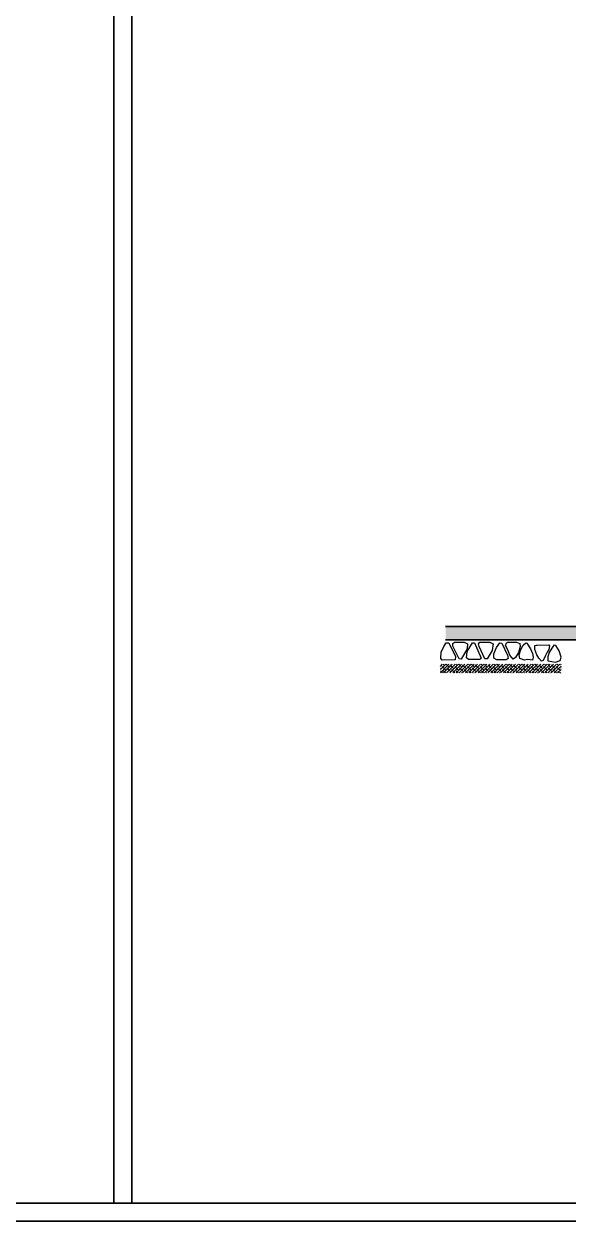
# Model space of a CAD drawing. Header units: inches. Extents: x -7543 to -822, y 102837 to 190349.
# Drawn here: x -827.6961 to -827.5747, y 102836.6651 to 102836.9325 of the extents above; entities that cross this region are included whole.
import ezdxf

# ---------------------------------------------------------------- set-up
doc = ezdxf.new("R2010")
doc.units = ezdxf.units.IN
doc.header["$MEASUREMENT"] = 0
doc.layers.add('DUVAR', color=7, linetype='Continuous', lineweight=35, true_color=0xfc4642)
doc.layers.add('TARAMA', color=8, linetype='Continuous', lineweight=25)

msp = doc.modelspace()

# ---------------------------------------------------------------- linework, layer by layer
at = {"layer": 'DUVAR'}
for p, q in [((-827.67601, 102836.66908), (-827.67601, 102837.43546)), ((-827.67201, 102836.66908), (-827.67201, 102837.43546)), ((-827.60198, 102836.79788), (-827.51279, 102836.79788)), ((-827.60198, 102836.79488), (-827.51279, 102836.79488)), ((-837.60107, 102836.66908), (-821.99356, 102836.66908)), ((-837.60507, 102836.66508), (-821.98956, 102836.66508))]:
    msp.add_line(p, q, dxfattribs=at)
msp.add_solid([(-827.51279, 102836.79488), (-827.51279, 102836.79788), (-827.60198, 102836.79488), (-827.60198, 102836.79788)], dxfattribs=at)
at = {"layer": 'TARAMA'}
for p, q in [((-827.603, 102836.79213), (-827.60241, 102836.79345)), ((-827.60241, 102836.79345), (-827.60187, 102836.79424)), ((-827.60187, 102836.79424), (-827.60124, 102836.79424)), ((-827.60124, 102836.79424), (-827.59977, 102836.79119)), ((-827.6004, 102836.7941), (-827.60004, 102836.79436)), ((-827.6004, 102836.79352), (-827.6004, 102836.7941)), ((-827.59898, 102836.79068), (-827.6004, 102836.79352)), ((-827.60008, 102836.79437), (-827.59786, 102836.79438)), ((-827.5972, 102836.79292), (-827.5985, 102836.79058)), ((-827.59786, 102836.79438), (-827.59712, 102836.79398)), ((-827.59736, 102836.79086), (-827.59716, 102836.79232)), ((-827.59712, 102836.79398), (-827.5972, 102836.79292)), ((-827.59716, 102836.79232), (-827.59596, 102836.79424)), ((-827.59596, 102836.79422), (-827.59554, 102836.79422)), ((-827.59554, 102836.79422), (-827.59409, 102836.79082)), ((-827.59467, 102836.79398), (-827.59435, 102836.7944)), ((-827.59453, 102836.79338), (-827.59467, 102836.79398)), ((-827.59321, 102836.79064), (-827.59453, 102836.79338)), ((-827.59435, 102836.7944), (-827.59213, 102836.79436)), ((-827.59157, 102836.79254), (-827.59275, 102836.79064)), ((-827.59213, 102836.79436), (-827.59139, 102836.79398)), ((-827.59139, 102836.79398), (-827.59157, 102836.79254)), ((-827.59126, 102836.79176), (-827.59061, 102836.79322)), ((-827.59061, 102836.79322), (-827.58989, 102836.79422)), ((-827.58989, 102836.79422), (-827.58941, 102836.79414)), ((-827.58941, 102836.79414), (-827.58815, 102836.79148)), ((-827.58863, 102836.79362), (-827.58839, 102836.79424)), ((-827.58811, 102836.7927), (-827.58863, 102836.79362)), ((-827.58839, 102836.79424), (-827.58817, 102836.79438)), ((-827.58827, 102836.79438), (-827.58617, 102836.79441)), ((-827.58765, 102836.79148), (-827.58811, 102836.7927)), ((-827.58617, 102836.79441), (-827.58545, 102836.79408)), ((-827.58533, 102836.7934), (-827.58573, 102836.79208)), ((-827.58558, 102836.79156), (-827.58521, 102836.79272)), ((-827.58545, 102836.79408), (-827.58533, 102836.7934)), ((-827.58521, 102836.79272), (-827.58465, 102836.79374)), ((-827.58465, 102836.79374), (-827.58409, 102836.79424)), ((-827.58409, 102836.79424), (-827.58383, 102836.79418)), ((-827.58383, 102836.79418), (-827.58307, 102836.79286)), ((-827.58307, 102836.79286), (-827.58261, 102836.79184)), ((-827.58206, 102836.79362), (-827.58157, 102836.79372)), ((-827.58206, 102836.79274), (-827.58206, 102836.79362)), ((-827.5816, 102836.79152), (-827.58206, 102836.79274)), ((-827.58182, 102836.79372), (-827.57894, 102836.79376)), ((-827.57898, 102836.79276), (-827.57934, 102836.79214)), ((-827.5788, 102836.79358), (-827.57898, 102836.79276)), ((-827.57894, 102836.79376), (-827.5788, 102836.79358)), ((-827.57832, 102836.79306), (-827.5789, 102836.79204)), ((-827.57785, 102836.79372), (-827.57832, 102836.79306)), ((-827.57742, 102836.79366), (-827.57785, 102836.79372)), ((-827.57662, 102836.79244), (-827.57742, 102836.79366)), ((-827.5762, 102836.791), (-827.57662, 102836.79244)), ((-827.60307, 102836.7907), (-827.603, 102836.79213)), ((-827.60273, 102836.7904), (-827.60307, 102836.7907)), ((-827.59984, 102836.79042), (-827.60273, 102836.7904)), ((-827.59977, 102836.79119), (-827.59984, 102836.79042)), ((-827.5985, 102836.79058), (-827.59898, 102836.79068)), ((-827.59692, 102836.79048), (-827.59736, 102836.79086)), ((-827.59435, 102836.79048), (-827.59692, 102836.79048)), ((-827.59409, 102836.79082), (-827.59435, 102836.79048)), ((-827.59275, 102836.79064), (-827.59321, 102836.79064)), ((-827.59126, 102836.79082), (-827.59126, 102836.79176)), ((-827.59053, 102836.79042), (-827.59126, 102836.79082)), ((-827.58845, 102836.79044), (-827.59053, 102836.79042)), ((-827.58801, 102836.79077), (-827.58845, 102836.79044)), ((-827.58815, 102836.79148), (-827.58801, 102836.79077)), ((-827.58695, 102836.79056), (-827.58765, 102836.79148)), ((-827.58643, 102836.79094), (-827.58695, 102836.79056)), ((-827.58573, 102836.79208), (-827.58643, 102836.79094)), ((-827.58546, 102836.79072), (-827.58558, 102836.79156)), ((-827.58442, 102836.79038), (-827.58546, 102836.79072)), ((-827.58363, 102836.79048), (-827.58442, 102836.79038)), ((-827.58263, 102836.7904), (-827.58363, 102836.79048)), ((-827.58245, 102836.79106), (-827.58263, 102836.7904)), ((-827.58261, 102836.79184), (-827.58245, 102836.79106)), ((-827.58118, 102836.79078), (-827.5816, 102836.79152)), ((-827.58058, 102836.79016), (-827.58118, 102836.79078)), ((-827.58022, 102836.79028), (-827.58058, 102836.79016)), ((-827.57968, 102836.79141), (-827.58022, 102836.79028)), ((-827.57934, 102836.79214), (-827.57968, 102836.79141)), ((-827.5789, 102836.79204), (-827.57916, 102836.79112)), ((-827.57916, 102836.79112), (-827.57916, 102836.79025)), ((-827.57916, 102836.79025), (-827.5783, 102836.79008)), ((-827.5783, 102836.79008), (-827.57746, 102836.78991)), ((-827.57746, 102836.78991), (-827.5764, 102836.79028)), ((-827.5764, 102836.79028), (-827.5762, 102836.791)), ((-827.60313, 102836.78898), (-827.60267, 102836.78944)), ((-827.60313, 102836.78827), (-827.60197, 102836.78944)), ((-827.60313, 102836.78757), (-827.60126, 102836.78944)), ((-827.60296, 102836.78844), (-827.60313, 102836.78861)), ((-827.60272, 102836.7875), (-827.60313, 102836.7879)), ((-827.6019, 102836.78809), (-827.60279, 102836.78897)), ((-827.60226, 102836.78915), (-827.60255, 102836.78944)), ((-827.60249, 102836.7875), (-827.60055, 102836.78944)), ((-827.60202, 102836.7875), (-827.60243, 102836.78791)), ((-827.60119, 102836.7888), (-827.60184, 102836.78944)), ((-827.60179, 102836.7875), (-827.59984, 102836.78944)), ((-827.60084, 102836.78774), (-827.60172, 102836.78862)), ((-827.60131, 102836.7875), (-827.60137, 102836.78756)), ((-827.60108, 102836.7875), (-827.59914, 102836.78944)), ((-827.60013, 102836.78844), (-827.60102, 102836.78933)), ((-827.5999, 102836.7875), (-827.60066, 102836.78827)), ((-827.60037, 102836.7875), (-827.59843, 102836.78944)), ((-827.59907, 102836.78809), (-827.59996, 102836.78897)), ((-827.59943, 102836.78915), (-827.59972, 102836.78944)), ((-827.59967, 102836.7875), (-827.59772, 102836.78944)), ((-827.59919, 102836.7875), (-827.5996, 102836.78791)), ((-827.59837, 102836.7888), (-827.59901, 102836.78944)), ((-827.59896, 102836.7875), (-827.59702, 102836.78944)), ((-827.59801, 102836.78774), (-827.5989, 102836.78862)), ((-827.59848, 102836.7875), (-827.59854, 102836.78756)), ((-827.59825, 102836.7875), (-827.59631, 102836.78944)), ((-827.59731, 102836.78844), (-827.59819, 102836.78933)), ((-827.59707, 102836.7875), (-827.59784, 102836.78827)), ((-827.59754, 102836.7875), (-827.5956, 102836.78944)), ((-827.59624, 102836.78809), (-827.59713, 102836.78897)), ((-827.5966, 102836.78915), (-827.59689, 102836.78944)), ((-827.59684, 102836.7875), (-827.59489, 102836.78944)), ((-827.59636, 102836.7875), (-827.59678, 102836.78791)), ((-827.59554, 102836.7888), (-827.59618, 102836.78944)), ((-827.59613, 102836.7875), (-827.59419, 102836.78944)), ((-827.59518, 102836.78774), (-827.59607, 102836.78862)), ((-827.59565, 102836.7875), (-827.59571, 102836.78756)), ((-827.59542, 102836.7875), (-827.59348, 102836.78944)), ((-827.59448, 102836.78844), (-827.59536, 102836.78933)), ((-827.59424, 102836.7875), (-827.59501, 102836.78827)), ((-827.59472, 102836.7875), (-827.59277, 102836.78944)), ((-827.59342, 102836.78809), (-827.5943, 102836.78897)), ((-827.59377, 102836.78915), (-827.59406, 102836.78944)), ((-827.59401, 102836.7875), (-827.59207, 102836.78944)), ((-827.59353, 102836.7875), (-827.59395, 102836.78791)), ((-827.59271, 102836.7888), (-827.59335, 102836.78944)), ((-827.5933, 102836.7875), (-827.59136, 102836.78944)), ((-827.59236, 102836.78774), (-827.59324, 102836.78862)), ((-827.59282, 102836.7875), (-827.59289, 102836.78756)), ((-827.59259, 102836.7875), (-827.59065, 102836.78944)), ((-827.59165, 102836.78844), (-827.59253, 102836.78933)), ((-827.59141, 102836.7875), (-827.59218, 102836.78827)), ((-827.59189, 102836.7875), (-827.58994, 102836.78944)), ((-827.59059, 102836.78809), (-827.59147, 102836.78897)), ((-827.59094, 102836.78915), (-827.59123, 102836.78944)), ((-827.59118, 102836.7875), (-827.58924, 102836.78944)), ((-827.5907, 102836.7875), (-827.59112, 102836.78791)), ((-827.58988, 102836.7888), (-827.59052, 102836.78944)), ((-827.59047, 102836.7875), (-827.58853, 102836.78944)), ((-827.58953, 102836.78774), (-827.59041, 102836.78862)), ((-827.59, 102836.7875), (-827.59006, 102836.78756)), ((-827.58977, 102836.7875), (-827.58782, 102836.78944)), ((-827.58882, 102836.78844), (-827.5897, 102836.78933)), ((-827.58858, 102836.7875), (-827.58935, 102836.78827)), ((-827.58906, 102836.7875), (-827.58712, 102836.78944)), ((-827.58776, 102836.78809), (-827.58864, 102836.78897)), ((-827.58811, 102836.78915), (-827.5884, 102836.78944)), ((-827.58835, 102836.7875), (-827.58641, 102836.78944)), ((-827.58787, 102836.7875), (-827.58829, 102836.78791)), ((-827.58705, 102836.7888), (-827.5877, 102836.78944)), ((-827.58764, 102836.7875), (-827.5857, 102836.78944)), ((-827.5867, 102836.78774), (-827.58758, 102836.78862)), ((-827.58717, 102836.7875), (-827.58723, 102836.78756)), ((-827.58694, 102836.7875), (-827.58499, 102836.78944)), ((-827.58599, 102836.78844), (-827.58688, 102836.78933)), ((-827.58575, 102836.7875), (-827.58652, 102836.78827)), ((-827.58623, 102836.7875), (-827.58429, 102836.78944)), ((-827.58493, 102836.78809), (-827.58581, 102836.78897)), ((-827.58528, 102836.78915), (-827.58557, 102836.78944)), ((-827.58552, 102836.7875), (-827.58358, 102836.78944)), ((-827.58505, 102836.7875), (-827.58546, 102836.78791)), ((-827.58422, 102836.7888), (-827.58487, 102836.78944)), ((-827.58482, 102836.7875), (-827.58287, 102836.78944)), ((-827.58387, 102836.78774), (-827.58475, 102836.78862)), ((-827.58434, 102836.7875), (-827.5844, 102836.78756)), ((-827.58411, 102836.7875), (-827.58217, 102836.78944)), ((-827.58316, 102836.78844), (-827.58405, 102836.78933)), ((-827.58292, 102836.7875), (-827.58369, 102836.78827)), ((-827.5834, 102836.7875), (-827.58146, 102836.78944)), ((-827.5821, 102836.78809), (-827.58299, 102836.78897)), ((-827.58246, 102836.78915), (-827.58275, 102836.78944)), ((-827.58269, 102836.7875), (-827.58075, 102836.78944)), ((-827.58222, 102836.7875), (-827.58263, 102836.78791)), ((-827.5814, 102836.7888), (-827.58204, 102836.78944)), ((-827.58199, 102836.7875), (-827.58005, 102836.78944)), ((-827.58104, 102836.78774), (-827.58193, 102836.78862)), ((-827.58151, 102836.7875), (-827.58157, 102836.78756)), ((-827.58128, 102836.7875), (-827.57934, 102836.78944)), ((-827.58033, 102836.78844), (-827.58122, 102836.78933)), ((-827.5801, 102836.7875), (-827.58087, 102836.78827)), ((-827.58057, 102836.7875), (-827.57863, 102836.78944)), ((-827.57927, 102836.78809), (-827.58016, 102836.78897)), ((-827.57963, 102836.78915), (-827.57992, 102836.78944)), ((-827.57987, 102836.7875), (-827.57792, 102836.78944)), ((-827.57939, 102836.7875), (-827.5798, 102836.78791)), ((-827.57857, 102836.7888), (-827.57921, 102836.78944)), ((-827.57916, 102836.7875), (-827.57722, 102836.78944)), ((-827.57821, 102836.78774), (-827.5791, 102836.78862)), ((-827.57868, 102836.7875), (-827.57874, 102836.78756)), ((-827.57845, 102836.7875), (-827.57651, 102836.78944)), ((-827.57751, 102836.78844), (-827.57839, 102836.78933)), ((-827.57727, 102836.7875), (-827.57804, 102836.78827)), ((-827.57774, 102836.7875), (-827.57623, 102836.78901)), ((-827.57645, 102836.78809), (-827.57733, 102836.78897)), ((-827.5768, 102836.78915), (-827.57709, 102836.78944)), ((-827.57704, 102836.7875), (-827.57623, 102836.7883)), ((-827.57656, 102836.7875), (-827.57698, 102836.78791)), ((-827.57623, 102836.78929), (-827.57638, 102836.78944)), ((-827.57633, 102836.7875), (-827.57623, 102836.78759)), ((-827.57623, 102836.78858), (-827.57627, 102836.78862))]:
    msp.add_line(p, q, dxfattribs=at)

doc.saveas('drawing.dxf')
